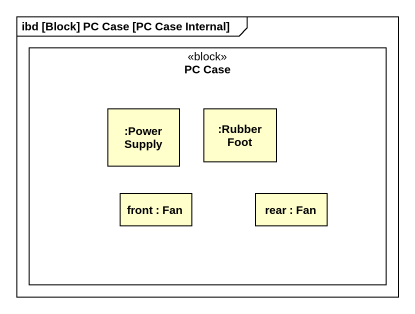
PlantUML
@startuml
mainframe ibd [Block] PC Case [PC Case Internal]
rectangle "PC Case" as PC_Case <<block>> {
  rectangle ":Power Supply" as Power_Supply
  rectangle ":Rubber Foot" as Rubber_Foot
  rectangle "front : Fan" as front
  rectangle "rear : Fan" as rear
}
@enduml
